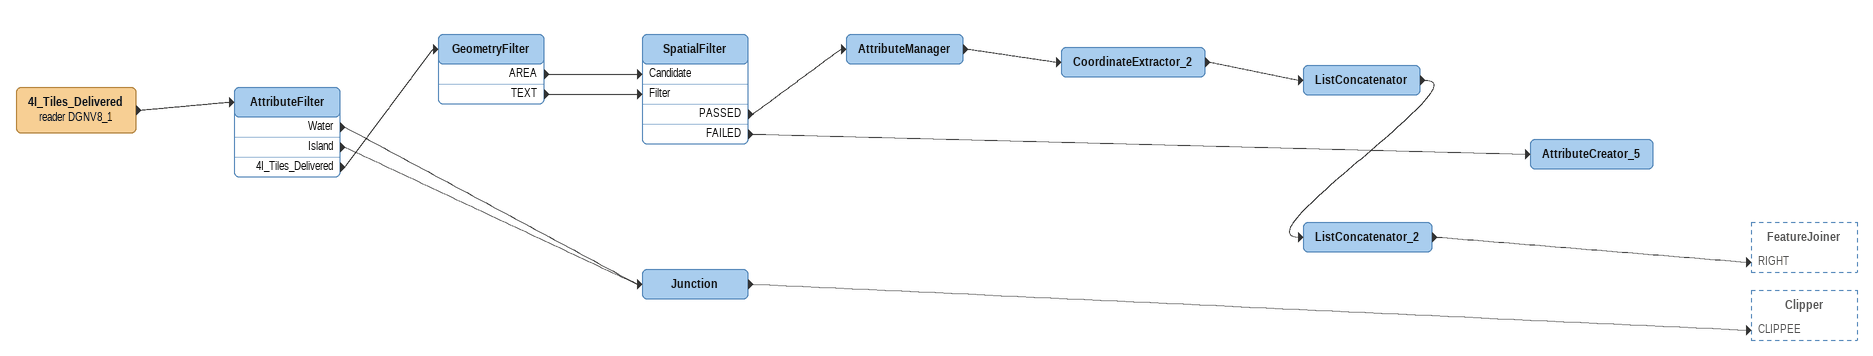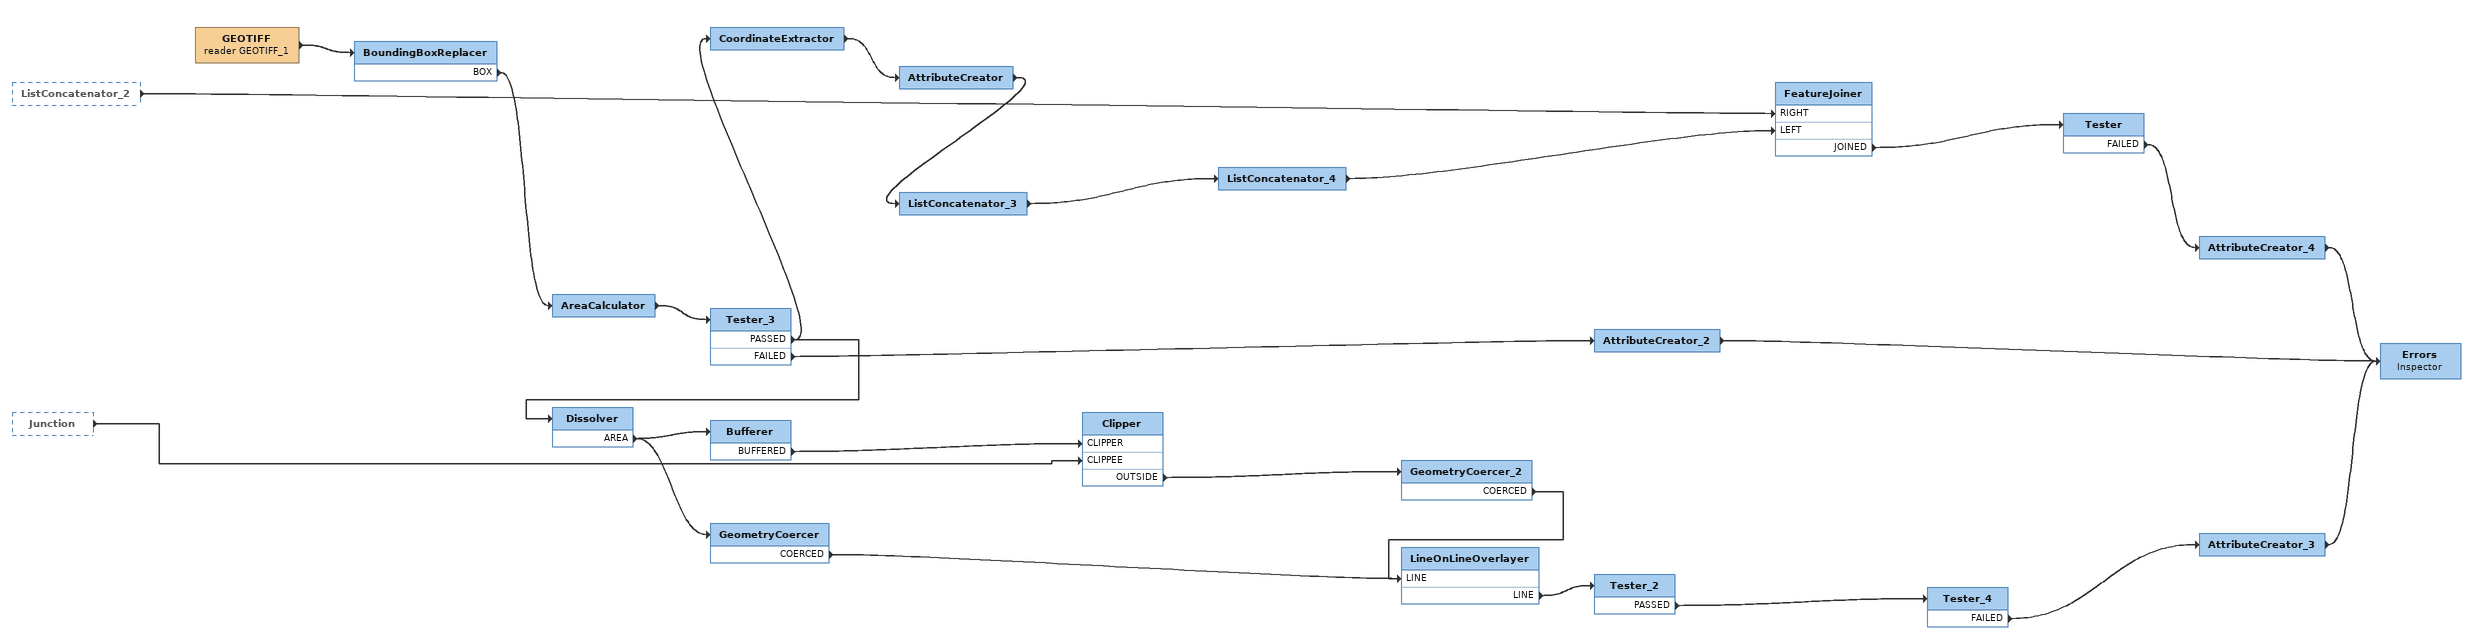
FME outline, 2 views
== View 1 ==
4I_Tiles_Delivered (reader DGNV8_1)
    -> AttributeFilter
AttributeFilter
    Water -> Junction
    Island -> Junction
    4I_Tiles_Delivered -> GeometryFilter
GeometryFilter
    AREA -> SpatialFilter [Candidate]
    TEXT -> SpatialFilter [Filter]
SpatialFilter
    PASSED -> AttributeManager
    FAILED -> AttributeCreator_5
AttributeManager
    -> CoordinateExtractor_2
CoordinateExtractor_2
    -> ListConcatenator
ListConcatenator
    -> ListConcatenator_2
ListConcatenator_2
    -> FeatureJoiner [RIGHT]
AttributeCreator_5
Junction
    -> Clipper [CLIPPEE]

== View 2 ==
ListConcatenator_2 [outside]
    -> FeatureJoiner [RIGHT]
Junction [outside]
    -> Clipper [CLIPPEE]
GEOTIFF (reader GEOTIFF_1)
    -> BoundingBoxReplacer
BoundingBoxReplacer
    BOX -> AreaCalculator
AreaCalculator
    -> Tester_3
Tester_3
    PASSED -> CoordinateExtractor
    PASSED -> Dissolver
    FAILED -> AttributeCreator_2
CoordinateExtractor
    -> AttributeCreator
AttributeCreator
    -> ListConcatenator_3
ListConcatenator_3
    -> ListConcatenator_4
ListConcatenator_4
    -> FeatureJoiner [LEFT]
FeatureJoiner
    JOINED -> Tester
Tester
    FAILED -> AttributeCreator_4
AttributeCreator_4
    -> Errors
AttributeCreator_2
    -> Errors
Dissolver
    AREA -> Bufferer
    AREA -> GeometryCoercer
Bufferer
    BUFFERED -> Clipper [CLIPPER]
Clipper
    OUTSIDE -> GeometryCoercer_2
GeometryCoercer_2
    COERCED -> LineOnLineOverlayer [LINE]
GeometryCoercer
    COERCED -> LineOnLineOverlayer [LINE]
LineOnLineOverlayer
    LINE -> Tester_2
Tester_2
    PASSED -> Tester_4
Tester_4
    FAILED -> AttributeCreator_3
AttributeCreator_3
    -> Errors
Errors: Inspector
